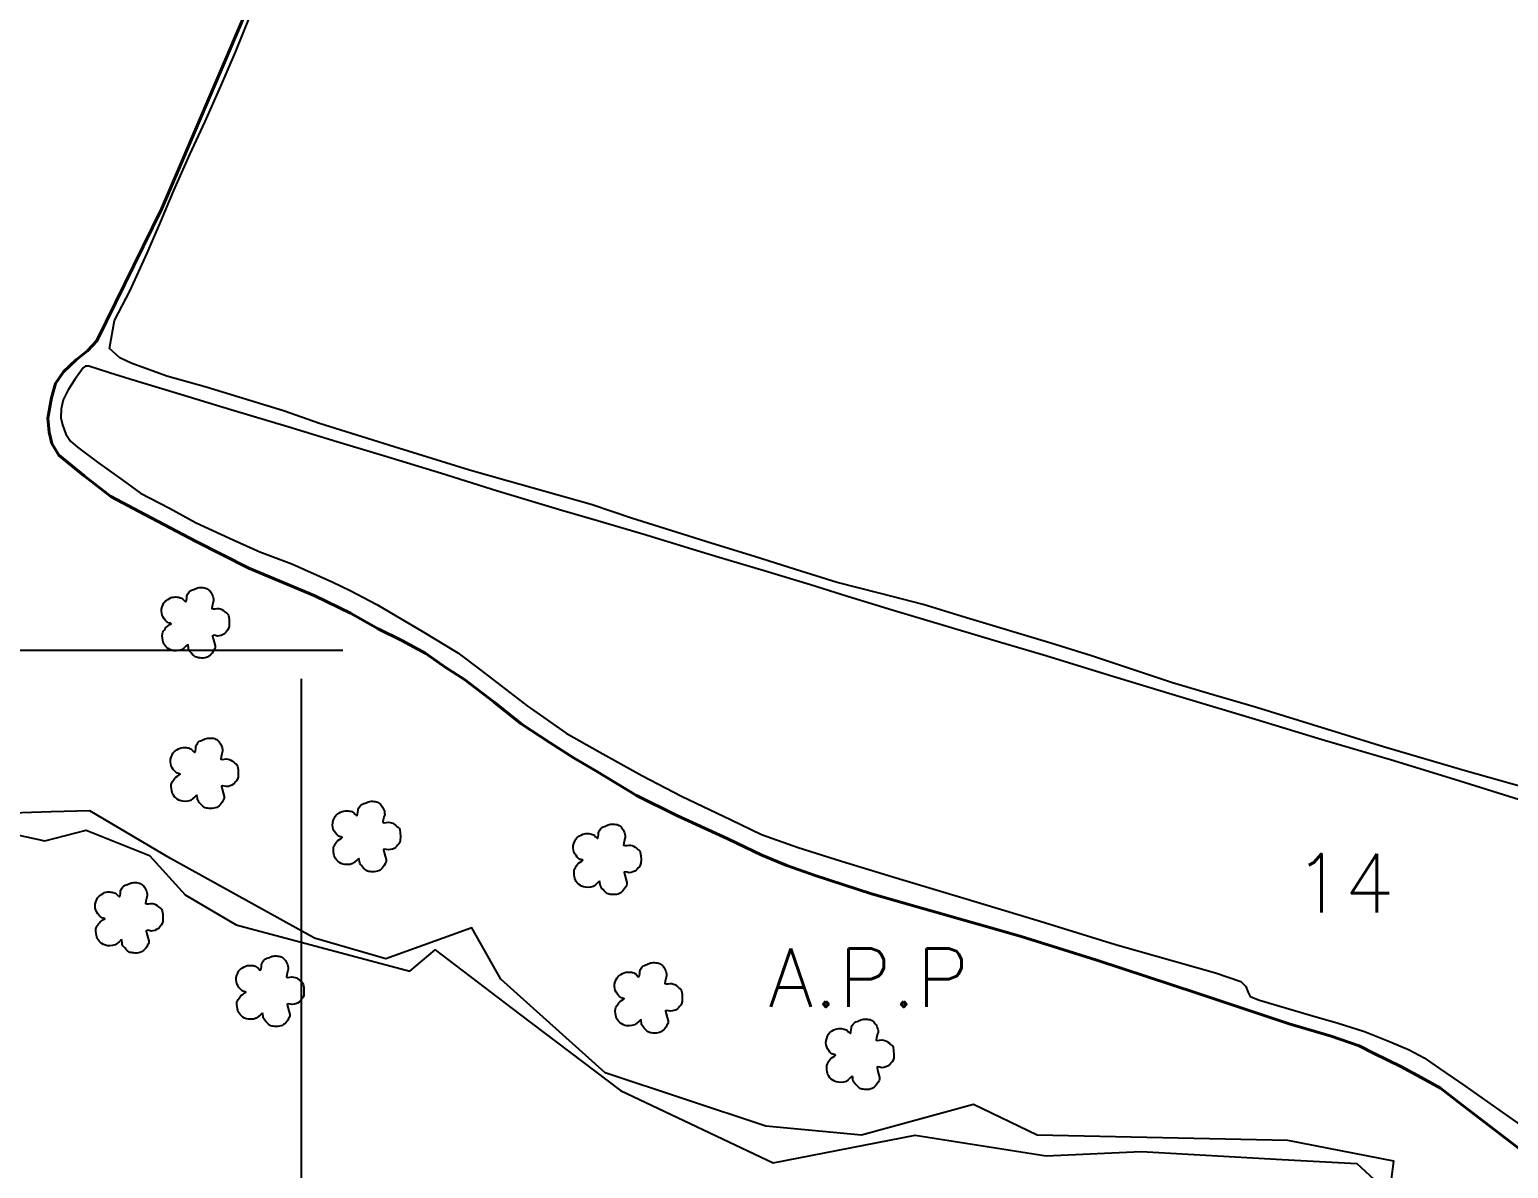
# Model space of a CAD drawing. Extents: x 735951 to 738051, y 7820896 to 7823866.
# Drawn here: x 736339.7 to 736668, y 7821884.9 to 7822137.7 of the extents above; entities that cross this region are included whole.
import ezdxf
from ezdxf.enums import TextEntityAlignment as Align

# ---------------------------------------------------------------- set-up
doc = ezdxf.new("R2010")
doc.units = 0
doc.header["$MEASUREMENT"] = 0
doc.linetypes.add('CONTINUO', pattern=[0])
doc.layers.add('0114001020', color=1, linetype='Continuous', lineweight=40)
doc.layers.add('TEXTO_DIVERSOS', color=7, linetype='Continuous', lineweight=5)
for name, color, linetype in [('0114001020001', 5, 'Continuous'), ('0114001020014', 5, 'Continuous'), ('_SIMBOLO ARVORE', 118, 'Continuous'), ('CURSOS_D_AGUA', 4, 'Continuous'), ('MALHA', 8, 'Continuous'), ('TEXTO_NUN_TAL', 7, 'Continuous')]:
    doc.layers.add(name, color=color, linetype=linetype)
doc.styles.add('Simplex', font='simplex.shx')

msp = doc.modelspace()

# ---------------------------------------------------------------- linework, layer by layer
at = {"layer": '0114001020'}
msp.add_lwpolyline([(736390, 7822147), (736369, 7822098), (736354.62, 7822068.62), (736352.5, 7822066.4), (736350.03, 7822064.39), (736347.19, 7822061.76), (736345.43, 7822059.14), (736344.57, 7822056.02), (736343.7, 7822051.45), (736343.99, 7822048.35), (736344.62, 7822045.82), (736346.17, 7822043.29), (736351.81, 7822038.69), (736357.73, 7822034.1), (736364, 7822030.76), (736376.5, 7822024.18), (736388.35, 7822018.15), (736403.01, 7822012.05), (736410.92, 7822008.21), (736417.09, 7822004.7), (736422.28, 7822002.11), (736427.65, 7821999.21), (736431.95, 7821996.22), (736436.23, 7821993.45), (736442.82, 7821988.44), (736448.8, 7821983.64), (736455.26, 7821979.41), (736460.57, 7821976.01), (736465.41, 7821973.16), (736474.45, 7821967.73), (736483.37, 7821963.29), (736494.71, 7821958.06), (736502.26, 7821954.43), (736507.8, 7821952.16), (736514.08, 7821949.93), (736526.58, 7821945.89), (736539.82, 7821942.08), (736559.61, 7821936.45), (736576.6, 7821931.17), (736598.9, 7821923.83), (736619.33, 7821917.02), (736628.65, 7821914.25), (736634.86, 7821912.09), (736638.18, 7821910.43), (736644.1, 7821907.57), (736648.62, 7821905.12), (736652.92, 7821902.7), (736656.91, 7821899.62), (736670.85, 7821888.93)], dxfattribs=at)
at = {"layer": '0114001020001', "linetype": 'CONTINUO', "flags": 128}
msp.add_lwpolyline([(737122.2, 7822288.35), (737121.61, 7822276.48), (737120.5, 7822264.74), (737119.26, 7822253.1), (737117.97, 7822241.41), (737116.26, 7822229.68), (737114.19, 7822218.13), (737112.11, 7822206.78), (737109.61, 7822195.78), (737107.07, 7822184.95), (737101.53, 7822162.68), (737098.07, 7822151.91), (737094.5, 7822141.46), (737090.41, 7822131.04), (737086.23, 7822120.54), (737081.39, 7822110.14), (737076.4, 7822100.06), (737071.27, 7822090.49), (737060.44, 7822072.16), (737054.16, 7822063.15), (737048.19, 7822053.56), (737041.98, 7822045.47), (737028.66, 7822028.92), (737021.98, 7822021.07), (737007.91, 7822006.2), (737000.3, 7821998.76), (736984.1, 7821984.53), (736968.29, 7821972.56), (736952.16, 7821961.31), (736943.6, 7821956.21), (736934.84, 7821951.35), (736925.53, 7821946.53), (736916.52, 7821942.34), (736909.53, 7821939.34), (736897.36, 7821933.95), (736887.8, 7821930.48), (736877.95, 7821927.38), (736868.39, 7821924.76), (736858.23, 7821922.46), (736848.67, 7821920.74), (736839.75, 7821919), (736831.23, 7821917.46), (736824.96, 7821918.92), (736818.81, 7821923.17), (736812.13, 7821927.51), (736804.95, 7821930.1), (736797.42, 7821932.43), (736778.43, 7821937.71), (736768.67, 7821940.46), (736759.31, 7821943.07), (736750.01, 7821945.84), (736740.73, 7821948.55), (736721.94, 7821954.12), (736703.27, 7821960.16), (736694.27, 7821963.04), (736676.5, 7821968.05), (736658.37, 7821973.2), (736640.26, 7821978.51), (736630.71, 7821981.48), (736612.03, 7821987.24), (736602.63, 7821989.97), (736593.41, 7821992.68), (736575.41, 7821998.73), (736566.38, 7822001.55), (736547.7, 7822007.18), (736538.03, 7822010.11), (736528.61, 7822012.58), (736518.97, 7822015.01), (736509.75, 7822017.84), (736500.61, 7822020.74), (736491.24, 7822023.64), (736482.06, 7822026.56), (736473.33, 7822029.3), (736464.36, 7822032.33), (736446.23, 7822037.43), (736437.37, 7822039.93), (736420.61, 7822045.08), (736404.04, 7822050.26), (736396.01, 7822053.08), (736378.88, 7822058.32), (736370.17, 7822060.82), (736362.21, 7822063.71), (736359.68, 7822064.85), (736357.42, 7822066.96), (736358.51, 7822073.16), (736362.03, 7822079.79), (736365.81, 7822088.13), (736368.8, 7822095.1), (736371.72, 7822102), (736375.22, 7822110.01), (736378.63, 7822117.32), (736382.14, 7822125.16), (736385.36, 7822132.73), (736388.62, 7822140.78), (736392.21, 7822149.38), (736395.35, 7822157.49), (736398.53, 7822164.9), (736401.83, 7822172.71), (736405.2, 7822180.74), (736407.82, 7822187.91), (736410.71, 7822194.72), (736413.54, 7822201.49), (736416.59, 7822208.34), (736420.37, 7822217.35), (736423.35, 7822224.91), (736427.29, 7822231.14), (736431.54, 7822231.48), (736439.33, 7822229.55), (736448.88, 7822227.54), (736458.46, 7822225.64), (736467.84, 7822223.42), (736477.05, 7822221.43), (736486.25, 7822219.43), (736495.6, 7822217.47), (736505.11, 7822215.58), (736514.55, 7822213.81), (736523.97, 7822211.28), (736533.25, 7822208.61), (736551.25, 7822204.69), (736560.1, 7822202.97), (736578.38, 7822198.75), (736587.75, 7822196.59), (736596.99, 7822194.46), (736606.15, 7822192.29), (736615.28, 7822190.3), (736624.33, 7822188.33), (736633.19, 7822186.13), (736642.92, 7822184.05), (736652.85, 7822181.76), (736662.43, 7822179.38), (736671.85, 7822177.24), (736681.65, 7822175.4), (736691.35, 7822173.76), (736700.32, 7822171.82), (736717.87, 7822167.7), (736726.45, 7822165.17), (736731.37, 7822163.84), (736736.88, 7822162.73), (736753.82, 7822158.91), (736762.8, 7822157.05), (736772.31, 7822155.66), (736782.17, 7822155.09), (736791.75, 7822155.27), (736801.39, 7822156.49), (736810.66, 7822158.77), (736819.23, 7822162.32), (736827.5, 7822167.4), (736834.95, 7822173.61), (736841.43, 7822180.01), (736847.27, 7822186.63), (736853.16, 7822194.51), (736858.16, 7822202.31), (736862.94, 7822210.31), (736866.61, 7822218.42), (736870.08, 7822228.04), (736872.86, 7822237.81), (736876.69, 7822255.56), (736878.06, 7822263.37), (736879.56, 7822272.5), (736881.05, 7822283.57), (736882.02, 7822294.05), (736882.53, 7822305), (736882.49, 7822315.61), (736882.26, 7822322.88), (736881.68, 7822331.04), (736880.25, 7822339.13), (736876.59, 7822354.84), (736874.14, 7822362.68), (736871.54, 7822370.21), (736866.15, 7822384.13), (736863.29, 7822390.96), (736860.63, 7822397.84), (736857.97, 7822404.41), (736855.22, 7822410.82), (736852.66, 7822416.57), (736850.27, 7822422.17), (736849.76, 7822423.43), (736854.27, 7822423.84), (736861.17, 7822421.99), (736869.1, 7822419.85), (736876.29, 7822417.37), (736883.72, 7822415.12), (736906.96, 7822407.86), (736922.72, 7822402.67), (736930.19, 7822400.03), (736937.61, 7822397.78), (736952.47, 7822392.8), (736959.8, 7822390.63), (736967.26, 7822388.18), (736974.77, 7822385.88), (736982.18, 7822383.46), (736989.55, 7822381.23), (737003.92, 7822377.1), (737010.6, 7822375.03), (737031.77, 7822368.54), (737045.95, 7822364), (737059.3, 7822360.15), (737065.77, 7822357.86), (737079.55, 7822353.22), (737095.18, 7822348.38), (737103.17, 7822345.74), (737110.93, 7822343.27), (737118.45, 7822340.91), (737122.04, 7822337.31), (737122.4, 7822332.02), (737122.4, 7822322.01), (737122.45, 7822311.53), (737122.37, 7822299.86)], close=True, dxfattribs=at)
at = {"layer": '0114001020014', "linetype": 'ByBlock'}
msp.add_lwpolyline([(736671.64, 7821966.38), (736656.04, 7821971.22), (736641.82, 7821975.59), (736626.65, 7821980.04), (736611.86, 7821984.54), (736595.02, 7821989.62), (736579.44, 7821994.36), (736565.28, 7821998.73), (736555.2, 7822001.64), (736543.08, 7822005.33), (736531.17, 7822008.83), (736521.24, 7822011.89), (736513.03, 7822014.46), (736502.76, 7822017.58), (736492.79, 7822020.53), (736486.9, 7822022.33), (736475.82, 7822025.71), (736465.78, 7822028.68), (736457.84, 7822031.01), (736443.57, 7822035.24), (736431.12, 7822039.21), (736418.22, 7822043.12), (736407.89, 7822046.22), (736396.98, 7822049.58), (736384.34, 7822053.35), (736371.46, 7822057.24), (736361.91, 7822060.14), (736357.4, 7822061.52), (736352.8, 7822063.01), (736352.08, 7822062.99), (736351.54, 7822062.66), (736349.71, 7822060.08), (736348.22, 7822057.77), (736347.12, 7822055.57), (736346.68, 7822053.53), (736346.62, 7822051.55), (736346.95, 7822049.96), (736347.73, 7822047.92), (736348.79, 7822046.34), (736350.29, 7822045.06), (736354.77, 7822041.68), (736360.42, 7822037.61), (736364.32, 7822034.85), (736370.75, 7822031.46), (736376.68, 7822028.25), (736384.9, 7822024.44), (736390.81, 7822021.82), (736397.9, 7822019.14), (736407, 7822015.07), (736410.86, 7822013.23), (736416.8, 7822010.08), (736427.02, 7822004.07), (736434.72, 7821999.35), (736439.57, 7821995.77), (736450.14, 7821987.64), (736458.77, 7821981.52), (736466.25, 7821977.33), (736475.6, 7821972.16), (736484.41, 7821967.57), (736495.46, 7821962.29), (736502.19, 7821959.01), (736510.33, 7821956.13), (736519.95, 7821953.15), (736532.04, 7821949.43), (736546.09, 7821945.17), (736564.01, 7821939.81), (736580.74, 7821934.59), (736602.92, 7821928.35), (736608.6, 7821926.44), (736609.71, 7821925.33), (736610.21, 7821923.94), (736610.65, 7821923.06), (736612.72, 7821922.24), (736623.78, 7821919.03), (736630.17, 7821917.17), (736636.05, 7821915.32), (736641.6, 7821913.12), (736645.92, 7821911.24), (736649.3, 7821909.47), (736652.68, 7821907.09), (736658.28, 7821903.27), (736664.59, 7821898.83), (736671.52, 7821893.89)], dxfattribs=at)
at = {"layer": '_SIMBOLO ARVORE', "linetype": 'CONTINUO'}
for points in [[(736374.77, 7822001.17, 0), (736374.36, 7822000.82, 0), (736373.91, 7822000.42, 0), (736373.41, 7822000.04, 0), (736372.84, 7821999.88, 0), (736372.26, 7821999.82, 0), (736371.7, 7821999.84, 0), (736371.24, 7821999.94, 0), (736370.83, 7822000.1, 0), (736370.47, 7822000.32, 0), (736370.13, 7822000.57, 0), (736369.84, 7822000.86, 0), (736369.6, 7822001.17, 0), (736369.44, 7822001.47, 0), (736369.32, 7822001.79, 0), (736369.24, 7822002.15, 0), (736369.17, 7822002.63, 0), (736369.13, 7822003.12, 0), (736369.15, 7822003.59, 0), (736369.27, 7822003.94, 0), (736369.43, 7822004.24, 0), (736369.62, 7822004.51, 0), (736369.75, 7822004.74, 0), (736369.91, 7822004.97, 0), (736370.11, 7822005.18, 0), (736370.49, 7822005.43, 0), (736370.84, 7822005.66, 0), (736371.1, 7822005.85, 0), (736370.99, 7822005.93, 0), (736370.76, 7822005.99, 0), (736370.47, 7822006.05, 0), (736370.27, 7822006.17, 0), (736370.06, 7822006.34, 0), (736369.85, 7822006.56, 0), (736369.58, 7822006.9, 0), (736369.33, 7822007.29, 0), (736369.12, 7822007.71, 0), (736369, 7822008.16, 0), (736368.96, 7822008.61, 0), (736368.99, 7822009.08, 0), (736369.12, 7822009.6, 0), (736369.3, 7822010.09, 0), (736369.51, 7822010.51, 0), (736369.67, 7822010.73, 0), (736369.85, 7822010.89, 0), (736370.07, 7822011.02, 0), (736370.37, 7822011.25, 0), (736370.71, 7822011.46, 0), (736371.08, 7822011.64, 0), (736371.44, 7822011.73, 0), (736371.79, 7822011.77, 0), (736372.14, 7822011.78, 0), (736372.44, 7822011.77, 0), (736372.72, 7822011.73, 0), (736372.98, 7822011.66, 0), (736373.21, 7822011.59, 0), (736373.43, 7822011.48, 0), (736373.65, 7822011.35, 0), (736373.92, 7822011.06, 0), (736374.17, 7822010.81, 0), (736374.39, 7822010.7, 0), (736374.49, 7822011.03, 0), (736374.56, 7822011.48, 0), (736374.61, 7822011.95, 0), (736374.65, 7822012.15, 0), (736374.71, 7822012.31, 0), (736374.79, 7822012.45, 0), (736374.94, 7822012.69, 0), (736375.13, 7822012.93, 0), (736375.34, 7822013.14, 0), (736375.6, 7822013.26, 0), (736375.88, 7822013.36, 0), (736376.16, 7822013.44, 0), (736376.42, 7822013.57, 0), (736376.69, 7822013.69, 0), (736376.96, 7822013.8, 0), (736377.25, 7822013.85, 0), (736377.55, 7822013.88, 0), (736377.85, 7822013.88, 0), (736378.15, 7822013.86, 0), (736378.43, 7822013.82, 0), (736378.7, 7822013.76, 0), (736378.95, 7822013.66, 0), (736379.18, 7822013.54, 0), (736379.39, 7822013.39, 0), (736379.57, 7822013.24, 0), (736379.74, 7822013.05, 0), (736379.9, 7822012.84, 0), (736380.07, 7822012.57, 0), (736380.22, 7822012.27, 0), (736380.35, 7822011.96, 0), (736380.45, 7822011.67, 0), (736380.52, 7822011.35, 0), (736380.52, 7822010.97, 0), (736380.34, 7822010.35, 0), (736380.18, 7822009.73, 0), (736380.12, 7822009.22, 0), (736380.44, 7822009.13, 0), (736380.87, 7822009.16, 0), (736381.35, 7822009.24, 0), (736381.7, 7822009.2, 0), (736382.04, 7822009.12, 0), (736382.36, 7822008.99, 0), (736382.71, 7822008.76, 0), (736383.03, 7822008.5, 0), (736383.32, 7822008.23, 0), (736383.54, 7822008.11, 0), (736383.72, 7822007.93, 0), (736383.85, 7822007.63, 0), (736383.96, 7822006.87, 0), (736384.01, 7822006.03, 0), (736383.99, 7822005.21, 0), (736383.85, 7822004.75, 0), (736383.65, 7822004.41, 0), (736383.4, 7822004.13, 0), (736383.17, 7822003.85, 0), (736382.92, 7822003.61, 0), (736382.62, 7822003.41, 0), (736382.22, 7822003.26, 0), (736381.8, 7822003.15, 0), (736381.38, 7822003.08, 0), (736380.93, 7822003.2, 0), (736380.54, 7822003.27, 0), (736380.29, 7822003.18, 0), (736380.43, 7822002.51, 0), (736380.65, 7822001.71, 0), (736380.87, 7822000.92, 0), (736380.86, 7822000.52, 0), (736380.76, 7822000.22, 0), (736380.61, 7821999.96, 0), (736380.42, 7821999.64, 0), (736380.2, 7821999.33, 0), (736379.96, 7821999.05, 0), (736379.74, 7821998.82, 0), (736379.5, 7821998.63, 0), (736379.24, 7821998.47, 0), (736378.92, 7821998.36, 0), (736378.57, 7821998.27, 0), (736378.22, 7821998.22, 0), (736377.87, 7821998.22, 0), (736377.53, 7821998.24, 0), (736377.21, 7821998.28, 0), (736376.94, 7821998.32, 0), (736376.7, 7821998.38, 0), (736376.45, 7821998.5, 0), (736376.15, 7821998.75, 0), (736375.86, 7821999.04, 0), (736375.58, 7821999.35, 0), (736375.35, 7821999.6, 0), (736375.15, 7821999.85, 0), (736374.99, 7822000.12, 0), (736374.94, 7822000.55, 0), (736374.9, 7822000.95, 0), (736374.81, 7822001.29, 0)], [(736376.76, 7821967.76, 0), (736376.35, 7821967.4, 0), (736375.9, 7821967, 0), (736375.41, 7821966.62, 0), (736374.84, 7821966.47, 0), (736374.25, 7821966.4, 0), (736373.69, 7821966.43, 0), (736373.24, 7821966.52, 0), (736372.83, 7821966.69, 0), (736372.47, 7821966.9, 0), (736372.13, 7821967.16, 0), (736371.84, 7821967.44, 0), (736371.6, 7821967.75, 0), (736371.43, 7821968.05, 0), (736371.32, 7821968.37, 0), (736371.24, 7821968.73, 0), (736371.16, 7821969.21, 0), (736371.13, 7821969.71, 0), (736371.14, 7821970.18, 0), (736371.26, 7821970.53, 0), (736371.43, 7821970.83, 0), (736371.61, 7821971.09, 0), (736371.75, 7821971.33, 0), (736371.91, 7821971.55, 0), (736372.11, 7821971.76, 0), (736372.48, 7821972.01, 0), (736372.84, 7821972.24, 0), (736373.09, 7821972.44, 0), (736372.98, 7821972.52, 0), (736372.75, 7821972.57, 0), (736372.47, 7821972.64, 0), (736372.26, 7821972.76, 0), (736372.06, 7821972.92, 0), (736371.84, 7821973.15, 0), (736371.58, 7821973.48, 0), (736371.33, 7821973.87, 0), (736371.11, 7821974.3, 0), (736371, 7821974.74, 0), (736370.96, 7821975.2, 0), (736370.98, 7821975.67, 0), (736371.12, 7821976.19, 0), (736371.3, 7821976.67, 0), (736371.51, 7821977.1, 0), (736371.67, 7821977.32, 0), (736371.85, 7821977.48, 0), (736372.06, 7821977.61, 0), (736372.37, 7821977.83, 0), (736372.71, 7821978.04, 0), (736373.07, 7821978.22, 0), (736373.43, 7821978.31, 0), (736373.79, 7821978.36, 0), (736374.13, 7821978.37, 0), (736374.44, 7821978.35, 0), (736374.72, 7821978.31, 0), (736374.98, 7821978.25, 0), (736375.21, 7821978.17, 0), (736375.43, 7821978.07, 0), (736375.65, 7821977.94, 0), (736375.92, 7821977.64, 0), (736376.17, 7821977.4, 0), (736376.38, 7821977.28, 0), (736376.49, 7821977.62, 0), (736376.56, 7821978.07, 0), (736376.6, 7821978.53, 0), (736376.65, 7821978.74, 0), (736376.71, 7821978.89, 0), (736376.79, 7821979.03, 0), (736376.94, 7821979.27, 0), (736377.12, 7821979.51, 0), (736377.34, 7821979.73, 0), (736377.6, 7821979.85, 0), (736377.87, 7821979.94, 0), (736378.16, 7821980.03, 0), (736378.42, 7821980.15, 0), (736378.68, 7821980.28, 0), (736378.95, 7821980.38, 0), (736379.25, 7821980.43, 0), (736379.55, 7821980.46, 0), (736379.85, 7821980.46, 0), (736380.14, 7821980.45, 0), (736380.43, 7821980.41, 0), (736380.7, 7821980.34, 0), (736380.94, 7821980.24, 0), (736381.18, 7821980.12, 0), (736381.39, 7821979.98, 0), (736381.57, 7821979.82, 0), (736381.74, 7821979.64, 0), (736381.9, 7821979.43, 0), (736382.06, 7821979.16, 0), (736382.22, 7821978.86, 0), (736382.35, 7821978.54, 0), (736382.45, 7821978.26, 0), (736382.51, 7821977.94, 0), (736382.52, 7821977.56, 0), (736382.34, 7821976.93, 0), (736382.18, 7821976.32, 0), (736382.11, 7821975.8, 0), (736382.43, 7821975.71, 0), (736382.86, 7821975.75, 0), (736383.34, 7821975.82, 0), (736383.7, 7821975.78, 0), (736384.03, 7821975.7, 0), (736384.36, 7821975.58, 0), (736384.7, 7821975.35, 0), (736385.03, 7821975.09, 0), (736385.32, 7821974.82, 0), (736385.54, 7821974.7, 0), (736385.71, 7821974.52, 0), (736385.85, 7821974.21, 0), (736385.96, 7821973.45, 0), (736386.01, 7821972.61, 0), (736385.99, 7821971.8, 0), (736385.85, 7821971.34, 0), (736385.64, 7821970.99, 0), (736385.4, 7821970.72, 0), (736385.17, 7821970.44, 0), (736384.91, 7821970.2, 0), (736384.61, 7821970, 0), (736384.22, 7821969.84, 0), (736383.8, 7821969.73, 0), (736383.38, 7821969.67, 0), (736382.92, 7821969.79, 0), (736382.54, 7821969.86, 0), (736382.29, 7821969.76, 0), (736382.42, 7821969.09, 0), (736382.65, 7821968.3, 0), (736382.87, 7821967.51, 0), (736382.85, 7821967.11, 0), (736382.76, 7821966.8, 0), (736382.6, 7821966.55, 0), (736382.41, 7821966.22, 0), (736382.19, 7821965.91, 0), (736381.95, 7821965.63, 0), (736381.73, 7821965.4, 0), (736381.5, 7821965.21, 0), (736381.23, 7821965.06, 0), (736380.91, 7821964.94, 0), (736380.57, 7821964.86, 0), (736380.22, 7821964.81, 0), (736379.87, 7821964.8, 0), (736379.53, 7821964.82, 0), (736379.2, 7821964.87, 0), (736378.94, 7821964.9, 0), (736378.69, 7821964.97, 0), (736378.45, 7821965.08, 0), (736378.15, 7821965.33, 0), (736377.86, 7821965.63, 0), (736377.58, 7821965.94, 0), (736377.34, 7821966.18, 0), (736377.14, 7821966.43, 0), (736376.99, 7821966.71, 0), (736376.94, 7821967.13, 0), (736376.9, 7821967.54, 0), (736376.81, 7821967.88, 0)], [(736412.75, 7821953.71, 0), (736412.34, 7821953.35, 0), (736411.89, 7821952.95, 0), (736411.4, 7821952.57, 0), (736410.82, 7821952.42, 0), (736410.24, 7821952.35, 0), (736409.68, 7821952.37, 0), (736409.22, 7821952.47, 0), (736408.82, 7821952.63, 0), (736408.46, 7821952.85, 0), (736408.12, 7821953.11, 0), (736407.83, 7821953.39, 0), (736407.59, 7821953.7, 0), (736407.42, 7821954, 0), (736407.31, 7821954.32, 0), (736407.23, 7821954.68, 0), (736407.15, 7821955.16, 0), (736407.12, 7821955.65, 0), (736407.13, 7821956.13, 0), (736407.25, 7821956.47, 0), (736407.41, 7821956.78, 0), (736407.6, 7821957.04, 0), (736407.74, 7821957.28, 0), (736407.9, 7821957.5, 0), (736408.09, 7821957.71, 0), (736408.47, 7821957.96, 0), (736408.83, 7821958.19, 0), (736409.08, 7821958.38, 0), (736408.97, 7821958.46, 0), (736408.74, 7821958.52, 0), (736408.45, 7821958.58, 0), (736408.25, 7821958.7, 0), (736408.05, 7821958.87, 0), (736407.83, 7821959.1, 0), (736407.57, 7821959.43, 0), (736407.31, 7821959.82, 0), (736407.1, 7821960.25, 0), (736406.99, 7821960.69, 0), (736406.94, 7821961.15, 0), (736406.97, 7821961.62, 0), (736407.1, 7821962.14, 0), (736407.29, 7821962.62, 0), (736407.5, 7821963.04, 0), (736407.66, 7821963.27, 0), (736407.84, 7821963.42, 0), (736408.05, 7821963.56, 0), (736408.36, 7821963.78, 0), (736408.7, 7821963.99, 0), (736409.06, 7821964.17, 0), (736409.42, 7821964.26, 0), (736409.78, 7821964.31, 0), (736410.12, 7821964.31, 0), (736410.43, 7821964.3, 0), (736410.71, 7821964.26, 0), (736410.97, 7821964.19, 0), (736411.2, 7821964.12, 0), (736411.42, 7821964.02, 0), (736411.64, 7821963.88, 0), (736411.9, 7821963.59, 0), (736412.16, 7821963.35, 0), (736412.37, 7821963.23, 0), (736412.48, 7821963.57, 0), (736412.55, 7821964.02, 0), (736412.59, 7821964.48, 0), (736412.64, 7821964.68, 0), (736412.7, 7821964.84, 0), (736412.78, 7821964.98, 0), (736412.93, 7821965.22, 0), (736413.11, 7821965.46, 0), (736413.33, 7821965.68, 0), (736413.58, 7821965.8, 0), (736413.86, 7821965.89, 0), (736414.14, 7821965.98, 0), (736414.41, 7821966.1, 0), (736414.67, 7821966.23, 0), (736414.94, 7821966.33, 0), (736415.24, 7821966.38, 0), (736415.54, 7821966.41, 0), (736415.84, 7821966.41, 0), (736416.13, 7821966.4, 0), (736416.42, 7821966.36, 0), (736416.69, 7821966.29, 0), (736416.93, 7821966.19, 0), (736417.16, 7821966.07, 0), (736417.37, 7821965.93, 0), (736417.56, 7821965.77, 0), (736417.73, 7821965.59, 0), (736417.89, 7821965.37, 0), (736418.05, 7821965.1, 0), (736418.2, 7821964.81, 0), (736418.33, 7821964.49, 0), (736418.44, 7821964.21, 0), (736418.5, 7821963.89, 0), (736418.51, 7821963.51, 0), (736418.33, 7821962.88, 0), (736418.17, 7821962.27, 0), (736418.1, 7821961.75, 0), (736418.42, 7821961.66, 0), (736418.85, 7821961.69, 0), (736419.33, 7821961.77, 0), (736419.69, 7821961.73, 0), (736420.02, 7821961.65, 0), (736420.35, 7821961.53, 0), (736420.69, 7821961.3, 0), (736421.01, 7821961.04, 0), (736421.3, 7821960.77, 0), (736421.53, 7821960.65, 0), (736421.7, 7821960.47, 0), (736421.84, 7821960.16, 0), (736421.94, 7821959.4, 0), (736422, 7821958.56, 0), (736421.98, 7821957.75, 0), (736421.84, 7821957.29, 0), (736421.63, 7821956.94, 0), (736421.39, 7821956.67, 0), (736421.16, 7821956.38, 0), (736420.9, 7821956.14, 0), (736420.6, 7821955.95, 0), (736420.21, 7821955.79, 0), (736419.79, 7821955.68, 0), (736419.36, 7821955.62, 0), (736418.91, 7821955.74, 0), (736418.53, 7821955.8, 0), (736418.28, 7821955.71, 0), (736418.41, 7821955.04, 0), (736418.63, 7821954.24, 0), (736418.86, 7821953.46, 0), (736418.84, 7821953.05, 0), (736418.75, 7821952.75, 0), (736418.59, 7821952.5, 0), (736418.4, 7821952.17, 0), (736418.18, 7821951.86, 0), (736417.94, 7821951.58, 0), (736417.72, 7821951.35, 0), (736417.48, 7821951.16, 0), (736417.22, 7821951.01, 0), (736416.9, 7821950.89, 0), (736416.56, 7821950.81, 0), (736416.2, 7821950.76, 0), (736415.85, 7821950.75, 0), (736415.51, 7821950.77, 0), (736415.19, 7821950.82, 0), (736414.93, 7821950.85, 0), (736414.68, 7821950.91, 0), (736414.43, 7821951.03, 0), (736414.14, 7821951.28, 0), (736413.84, 7821951.58, 0), (736413.57, 7821951.89, 0), (736413.33, 7821952.13, 0), (736413.13, 7821952.38, 0), (736412.97, 7821952.66, 0), (736412.93, 7821953.08, 0), (736412.88, 7821953.49, 0), (736412.79, 7821953.82, 0)], [(736466.17, 7821948.65, 0), (736465.76, 7821948.29, 0), (736465.31, 7821947.89, 0), (736464.82, 7821947.51, 0), (736464.25, 7821947.36, 0), (736463.66, 7821947.29, 0), (736463.1, 7821947.32, 0), (736462.65, 7821947.41, 0), (736462.24, 7821947.58, 0), (736461.88, 7821947.79, 0), (736461.54, 7821948.05, 0), (736461.25, 7821948.33, 0), (736461.01, 7821948.64, 0), (736460.84, 7821948.94, 0), (736460.73, 7821949.26, 0), (736460.65, 7821949.62, 0), (736460.57, 7821950.1, 0), (736460.54, 7821950.6, 0), (736460.55, 7821951.07, 0), (736460.67, 7821951.42, 0), (736460.84, 7821951.72, 0), (736461.02, 7821951.98, 0), (736461.16, 7821952.22, 0), (736461.32, 7821952.44, 0), (736461.51, 7821952.65, 0), (736461.89, 7821952.9, 0), (736462.25, 7821953.13, 0), (736462.5, 7821953.33, 0), (736462.39, 7821953.41, 0), (736462.16, 7821953.46, 0), (736461.87, 7821953.53, 0), (736461.67, 7821953.65, 0), (736461.47, 7821953.81, 0), (736461.25, 7821954.04, 0), (736460.99, 7821954.37, 0), (736460.74, 7821954.76, 0), (736460.52, 7821955.19, 0), (736460.41, 7821955.63, 0), (736460.37, 7821956.09, 0), (736460.39, 7821956.56, 0), (736460.53, 7821957.08, 0), (736460.71, 7821957.56, 0), (736460.92, 7821957.99, 0), (736461.08, 7821958.21, 0), (736461.26, 7821958.37, 0), (736461.47, 7821958.5, 0), (736461.78, 7821958.72, 0), (736462.12, 7821958.93, 0), (736462.48, 7821959.11, 0), (736462.84, 7821959.2, 0), (736463.2, 7821959.25, 0), (736463.54, 7821959.26, 0), (736463.85, 7821959.24, 0), (736464.13, 7821959.2, 0), (736464.39, 7821959.14, 0), (736464.62, 7821959.06, 0), (736464.84, 7821958.96, 0), (736465.06, 7821958.83, 0), (736465.32, 7821958.53, 0), (736465.58, 7821958.29, 0), (736465.79, 7821958.17, 0), (736465.9, 7821958.51, 0), (736465.97, 7821958.96, 0), (736466.01, 7821959.42, 0), (736466.06, 7821959.63, 0), (736466.12, 7821959.78, 0), (736466.2, 7821959.92, 0), (736466.35, 7821960.16, 0), (736466.53, 7821960.4, 0), (736466.75, 7821960.62, 0), (736467.01, 7821960.74, 0), (736467.28, 7821960.83, 0), (736467.57, 7821960.92, 0), (736467.83, 7821961.04, 0), (736468.09, 7821961.17, 0), (736468.36, 7821961.27, 0), (736468.66, 7821961.32, 0), (736468.96, 7821961.35, 0), (736469.26, 7821961.35, 0), (736469.55, 7821961.34, 0), (736469.84, 7821961.3, 0), (736470.11, 7821961.23, 0), (736470.35, 7821961.13, 0), (736470.58, 7821961.01, 0), (736470.8, 7821960.87, 0), (736470.98, 7821960.71, 0), (736471.15, 7821960.53, 0), (736471.31, 7821960.31, 0), (736471.47, 7821960.05, 0), (736471.63, 7821959.75, 0), (736471.75, 7821959.43, 0), (736471.86, 7821959.15, 0), (736471.92, 7821958.83, 0), (736471.93, 7821958.45, 0), (736471.75, 7821957.82, 0), (736471.59, 7821957.21, 0), (736471.52, 7821956.69, 0), (736471.84, 7821956.6, 0), (736472.27, 7821956.63, 0), (736472.75, 7821956.71, 0), (736473.11, 7821956.67, 0), (736473.44, 7821956.59, 0), (736473.77, 7821956.47, 0), (736474.11, 7821956.24, 0), (736474.44, 7821955.98, 0), (736474.73, 7821955.71, 0), (736474.95, 7821955.59, 0), (736475.12, 7821955.41, 0), (736475.26, 7821955.1, 0), (736475.36, 7821954.34, 0), (736475.42, 7821953.5, 0), (736475.4, 7821952.69, 0), (736475.26, 7821952.23, 0), (736475.05, 7821951.88, 0), (736474.81, 7821951.61, 0), (736474.58, 7821951.33, 0), (736474.32, 7821951.09, 0), (736474.02, 7821950.89, 0), (736473.63, 7821950.73, 0), (736473.21, 7821950.62, 0), (736472.78, 7821950.56, 0), (736472.33, 7821950.68, 0), (736471.95, 7821950.75, 0), (736471.7, 7821950.65, 0), (736471.83, 7821949.98, 0), (736472.06, 7821949.19, 0), (736472.28, 7821948.4, 0), (736472.26, 7821948, 0), (736472.17, 7821947.69, 0), (736472.01, 7821947.44, 0), (736471.82, 7821947.11, 0), (736471.6, 7821946.8, 0), (736471.36, 7821946.52, 0), (736471.14, 7821946.29, 0), (736470.91, 7821946.1, 0), (736470.64, 7821945.95, 0), (736470.32, 7821945.83, 0), (736469.98, 7821945.75, 0), (736469.62, 7821945.7, 0), (736469.27, 7821945.69, 0), (736468.93, 7821945.71, 0), (736468.61, 7821945.76, 0), (736468.35, 7821945.79, 0), (736468.1, 7821945.86, 0), (736467.86, 7821945.97, 0), (736467.56, 7821946.22, 0), (736467.26, 7821946.52, 0), (736466.99, 7821946.83, 0), (736466.75, 7821947.07, 0), (736466.55, 7821947.32, 0), (736466.4, 7821947.6, 0), (736466.35, 7821948.02, 0), (736466.31, 7821948.43, 0), (736466.21, 7821948.77, 0)], [(736360.03, 7821935.68, 0), (736359.62, 7821935.32, 0), (736359.17, 7821934.92, 0), (736358.68, 7821934.54, 0), (736358.11, 7821934.38, 0), (736357.52, 7821934.32, 0), (736356.96, 7821934.34, 0), (736356.51, 7821934.44, 0), (736356.1, 7821934.6, 0), (736355.74, 7821934.82, 0), (736355.4, 7821935.07, 0), (736355.11, 7821935.36, 0), (736354.87, 7821935.67, 0), (736354.71, 7821935.97, 0), (736354.59, 7821936.29, 0), (736354.51, 7821936.65, 0), (736354.43, 7821937.13, 0), (736354.4, 7821937.62, 0), (736354.41, 7821938.1, 0), (736354.53, 7821938.44, 0), (736354.7, 7821938.74, 0), (736354.88, 7821939.01, 0), (736355.02, 7821939.25, 0), (736355.18, 7821939.47, 0), (736355.38, 7821939.68, 0), (736355.76, 7821939.93, 0), (736356.11, 7821940.16, 0), (736356.37, 7821940.35, 0), (736356.25, 7821940.43, 0), (736356.02, 7821940.49, 0), (736355.74, 7821940.55, 0), (736355.53, 7821940.67, 0), (736355.33, 7821940.84, 0), (736355.12, 7821941.07, 0), (736354.85, 7821941.4, 0), (736354.6, 7821941.79, 0), (736354.38, 7821942.22, 0), (736354.27, 7821942.66, 0), (736354.23, 7821943.12, 0), (736354.25, 7821943.59, 0), (736354.39, 7821944.1, 0), (736354.57, 7821944.59, 0), (736354.78, 7821945.01, 0), (736354.94, 7821945.24, 0), (736355.12, 7821945.39, 0), (736355.33, 7821945.53, 0), (736355.64, 7821945.75, 0), (736355.98, 7821945.96, 0), (736356.34, 7821946.14, 0), (736356.7, 7821946.23, 0), (736357.06, 7821946.28, 0), (736357.4, 7821946.28, 0), (736357.71, 7821946.27, 0), (736357.99, 7821946.23, 0), (736358.25, 7821946.16, 0), (736358.48, 7821946.09, 0), (736358.7, 7821945.99, 0), (736358.92, 7821945.85, 0), (736359.19, 7821945.56, 0), (736359.44, 7821945.32, 0), (736359.65, 7821945.2, 0), (736359.76, 7821945.53, 0), (736359.83, 7821945.98, 0), (736359.87, 7821946.45, 0), (736359.92, 7821946.65, 0), (736359.98, 7821946.81, 0), (736360.06, 7821946.95, 0), (736360.21, 7821947.19, 0), (736360.39, 7821947.43, 0), (736360.61, 7821947.64, 0), (736360.87, 7821947.77, 0), (736361.14, 7821947.86, 0), (736361.43, 7821947.94, 0), (736361.69, 7821948.07, 0), (736361.95, 7821948.19, 0), (736362.22, 7821948.3, 0), (736362.52, 7821948.35, 0), (736362.82, 7821948.38, 0), (736363.12, 7821948.38, 0), (736363.41, 7821948.36, 0), (736363.7, 7821948.32, 0), (736363.97, 7821948.26, 0), (736364.22, 7821948.16, 0), (736364.45, 7821948.04, 0), (736364.66, 7821947.9, 0), (736364.84, 7821947.74, 0), (736365.01, 7821947.56, 0), (736365.17, 7821947.34, 0), (736365.33, 7821947.07, 0), (736365.49, 7821946.78, 0), (736365.62, 7821946.46, 0), (736365.72, 7821946.17, 0), (736365.78, 7821945.85, 0), (736365.79, 7821945.47, 0), (736365.61, 7821944.85, 0), (736365.45, 7821944.23, 0), (736365.38, 7821943.72, 0), (736365.7, 7821943.63, 0), (736366.14, 7821943.66, 0), (736366.61, 7821943.74, 0), (736366.97, 7821943.7, 0), (736367.3, 7821943.62, 0), (736367.63, 7821943.5, 0), (736367.97, 7821943.27, 0), (736368.3, 7821943.01, 0), (736368.59, 7821942.74, 0), (736368.81, 7821942.61, 0), (736368.99, 7821942.44, 0), (736369.12, 7821942.13, 0), (736369.23, 7821941.37, 0), (736369.28, 7821940.53, 0), (736369.26, 7821939.72, 0), (736369.12, 7821939.26, 0), (736368.92, 7821938.91, 0), (736368.67, 7821938.64, 0), (736368.44, 7821938.35, 0), (736368.18, 7821938.11, 0), (736367.88, 7821937.92, 0), (736367.49, 7821937.76, 0), (736367.07, 7821937.65, 0), (736366.65, 7821937.58, 0), (736366.19, 7821937.71, 0), (736365.81, 7821937.77, 0), (736365.56, 7821937.68, 0), (736365.69, 7821937.01, 0), (736365.92, 7821936.21, 0), (736366.14, 7821935.43, 0), (736366.12, 7821935.02, 0), (736366.03, 7821934.72, 0), (736365.87, 7821934.47, 0), (736365.68, 7821934.14, 0), (736365.46, 7821933.83, 0), (736365.22, 7821933.55, 0), (736365, 7821933.32, 0), (736364.77, 7821933.13, 0), (736364.51, 7821932.98, 0), (736364.18, 7821932.86, 0), (736363.84, 7821932.77, 0), (736363.49, 7821932.73, 0), (736363.14, 7821932.72, 0), (736362.8, 7821932.74, 0), (736362.47, 7821932.79, 0), (736362.21, 7821932.82, 0), (736361.96, 7821932.88, 0), (736361.72, 7821933, 0), (736361.42, 7821933.25, 0), (736361.13, 7821933.54, 0), (736360.85, 7821933.86, 0), (736360.61, 7821934.1, 0), (736360.41, 7821934.35, 0), (736360.26, 7821934.63, 0), (736360.21, 7821935.05, 0), (736360.17, 7821935.46, 0), (736360.08, 7821935.79, 0)], [(736391.34, 7821919.37, 0), (736390.93, 7821919.02, 0), (736390.48, 7821918.62, 0), (736389.99, 7821918.24, 0), (736389.41, 7821918.08, 0), (736388.83, 7821918.02, 0), (736388.27, 7821918.04, 0), (736387.81, 7821918.14, 0), (736387.41, 7821918.3, 0), (736387.04, 7821918.52, 0), (736386.71, 7821918.77, 0), (736386.42, 7821919.06, 0), (736386.18, 7821919.37, 0), (736386.01, 7821919.67, 0), (736385.89, 7821919.99, 0), (736385.82, 7821920.35, 0), (736385.74, 7821920.83, 0), (736385.7, 7821921.32, 0), (736385.72, 7821921.79, 0), (736385.84, 7821922.14, 0), (736386, 7821922.44, 0), (736386.19, 7821922.7, 0), (736386.33, 7821922.94, 0), (736386.49, 7821923.17, 0), (736386.68, 7821923.38, 0), (736387.06, 7821923.63, 0), (736387.42, 7821923.86, 0), (736387.67, 7821924.05, 0), (736387.56, 7821924.13, 0), (736387.33, 7821924.19, 0), (736387.04, 7821924.25, 0), (736386.84, 7821924.37, 0), (736386.63, 7821924.54, 0), (736386.42, 7821924.76, 0), (736386.15, 7821925.1, 0), (736385.9, 7821925.49, 0), (736385.69, 7821925.91, 0), (736385.58, 7821926.35, 0), (736385.53, 7821926.81, 0), (736385.56, 7821927.28, 0), (736385.69, 7821927.8, 0), (736385.88, 7821928.29, 0), (736386.09, 7821928.71, 0), (736386.25, 7821928.93, 0), (736386.43, 7821929.09, 0), (736386.64, 7821929.22, 0), (736386.95, 7821929.45, 0), (736387.29, 7821929.66, 0), (736387.65, 7821929.84, 0), (736388.01, 7821929.93, 0), (736388.37, 7821929.97, 0), (736388.71, 7821929.98, 0), (736389.01, 7821929.97, 0), (736389.29, 7821929.93, 0), (736389.56, 7821929.86, 0), (736389.79, 7821929.79, 0), (736390.01, 7821929.68, 0), (736390.23, 7821929.55, 0), (736390.49, 7821929.26, 0), (736390.74, 7821929.01, 0), (736390.96, 7821928.9, 0), (736391.07, 7821929.23, 0), (736391.13, 7821929.68, 0), (736391.18, 7821930.15, 0), (736391.23, 7821930.35, 0), (736391.28, 7821930.51, 0), (736391.37, 7821930.65, 0), (736391.51, 7821930.89, 0), (736391.7, 7821931.13, 0), (736391.92, 7821931.34, 0), (736392.17, 7821931.46, 0), (736392.45, 7821931.56, 0), (736392.73, 7821931.64, 0), (736392.99, 7821931.77, 0), (736393.26, 7821931.89, 0), (736393.53, 7821932, 0), (736393.82, 7821932.05, 0), (736394.12, 7821932.08, 0), (736394.43, 7821932.08, 0), (736394.72, 7821932.06, 0), (736395, 7821932.02, 0), (736395.27, 7821931.96, 0), (736395.52, 7821931.86, 0), (736395.75, 7821931.74, 0), (736395.96, 7821931.59, 0), (736396.15, 7821931.44, 0), (736396.32, 7821931.25, 0), (736396.47, 7821931.04, 0), (736396.64, 7821930.77, 0), (736396.79, 7821930.47, 0), (736396.92, 7821930.16, 0), (736397.03, 7821929.87, 0), (736397.09, 7821929.55, 0), (736397.1, 7821929.17, 0), (736396.92, 7821928.55, 0), (736396.75, 7821927.93, 0), (736396.69, 7821927.42, 0), (736397.01, 7821927.33, 0), (736397.44, 7821927.36, 0), (736397.92, 7821927.44, 0), (736398.27, 7821927.4, 0), (736398.61, 7821927.32, 0), (736398.93, 7821927.19, 0), (736399.28, 7821926.96, 0), (736399.6, 7821926.7, 0), (736399.89, 7821926.43, 0), (736400.11, 7821926.31, 0), (736400.29, 7821926.13, 0), (736400.42, 7821925.83, 0), (736400.53, 7821925.07, 0), (736400.58, 7821924.23, 0), (736400.57, 7821923.41, 0), (736400.42, 7821922.95, 0), (736400.22, 7821922.61, 0), (736399.98, 7821922.33, 0), (736399.75, 7821922.05, 0), (736399.49, 7821921.81, 0), (736399.19, 7821921.61, 0), (736398.8, 7821921.46, 0), (736398.38, 7821921.35, 0), (736397.95, 7821921.28, 0), (736397.5, 7821921.4, 0), (736397.12, 7821921.47, 0), (736396.87, 7821921.38, 0), (736397, 7821920.71, 0), (736397.22, 7821919.91, 0), (736397.45, 7821919.12, 0), (736397.43, 7821918.72, 0), (736397.33, 7821918.42, 0), (736397.18, 7821918.16, 0), (736396.99, 7821917.84, 0), (736396.77, 7821917.53, 0), (736396.53, 7821917.25, 0), (736396.31, 7821917.02, 0), (736396.07, 7821916.83, 0), (736395.81, 7821916.67, 0), (736395.49, 7821916.56, 0), (736395.15, 7821916.47, 0), (736394.79, 7821916.42, 0), (736394.44, 7821916.42, 0), (736394.1, 7821916.44, 0), (736393.78, 7821916.48, 0), (736393.52, 7821916.52, 0), (736393.27, 7821916.58, 0), (736393.02, 7821916.7, 0), (736392.73, 7821916.95, 0), (736392.43, 7821917.24, 0), (736392.15, 7821917.55, 0), (736391.92, 7821917.8, 0), (736391.72, 7821918.05, 0), (736391.56, 7821918.32, 0), (736391.52, 7821918.75, 0), (736391.47, 7821919.15, 0), (736391.38, 7821919.49, 0)], [(736475.34, 7821917.9, 0), (736474.93, 7821917.55, 0), (736474.48, 7821917.14, 0), (736473.99, 7821916.77, 0), (736473.41, 7821916.61, 0), (736472.83, 7821916.55, 0), (736472.27, 7821916.57, 0), (736471.81, 7821916.67, 0), (736471.41, 7821916.83, 0), (736471.04, 7821917.05, 0), (736470.71, 7821917.3, 0), (736470.42, 7821917.59, 0), (736470.18, 7821917.9, 0), (736470.01, 7821918.19, 0), (736469.89, 7821918.52, 0), (736469.82, 7821918.88, 0), (736469.74, 7821919.36, 0), (736469.7, 7821919.85, 0), (736469.72, 7821920.32, 0), (736469.84, 7821920.67, 0), (736470, 7821920.97, 0), (736470.19, 7821921.23, 0), (736470.33, 7821921.47, 0), (736470.49, 7821921.7, 0), (736470.68, 7821921.91, 0), (736471.06, 7821922.16, 0), (736471.42, 7821922.39, 0), (736471.67, 7821922.58, 0), (736471.56, 7821922.66, 0), (736471.33, 7821922.72, 0), (736471.04, 7821922.78, 0), (736470.84, 7821922.9, 0), (736470.63, 7821923.07, 0), (736470.42, 7821923.29, 0), (736470.16, 7821923.63, 0), (736469.9, 7821924.02, 0), (736469.69, 7821924.44, 0), (736469.58, 7821924.88, 0), (736469.53, 7821925.34, 0), (736469.56, 7821925.81, 0), (736469.69, 7821926.33, 0), (736469.88, 7821926.82, 0), (736470.09, 7821927.24, 0), (736470.25, 7821927.46, 0), (736470.43, 7821927.62, 0), (736470.64, 7821927.75, 0), (736470.95, 7821927.97, 0), (736471.29, 7821928.19, 0), (736471.65, 7821928.37, 0), (736472.01, 7821928.46, 0), (736472.37, 7821928.5, 0), (736472.71, 7821928.51, 0), (736473.01, 7821928.5, 0), (736473.3, 7821928.45, 0), (736473.56, 7821928.39, 0), (736473.79, 7821928.32, 0), (736474.01, 7821928.21, 0), (736474.23, 7821928.08, 0), (736474.49, 7821927.79, 0), (736474.74, 7821927.54, 0), (736474.96, 7821927.42, 0), (736475.07, 7821927.76, 0), (736475.13, 7821928.21, 0), (736475.18, 7821928.68, 0), (736475.23, 7821928.88, 0), (736475.28, 7821929.04, 0), (736475.37, 7821929.18, 0), (736475.51, 7821929.42, 0), (736475.7, 7821929.65, 0), (736475.92, 7821929.87, 0), (736476.17, 7821929.99, 0), (736476.45, 7821930.09, 0), (736476.73, 7821930.17, 0), (736476.99, 7821930.3, 0), (736477.26, 7821930.42, 0), (736477.53, 7821930.52, 0), (736477.82, 7821930.58, 0), (736478.13, 7821930.61, 0), (736478.43, 7821930.61, 0), (736478.72, 7821930.59, 0), (736479, 7821930.55, 0), (736479.27, 7821930.49, 0), (736479.52, 7821930.39, 0), (736479.75, 7821930.27, 0), (736479.96, 7821930.12, 0), (736480.15, 7821929.97, 0), (736480.32, 7821929.78, 0), (736480.47, 7821929.57, 0), (736480.64, 7821929.3, 0), (736480.79, 7821929, 0), (736480.92, 7821928.68, 0), (736481.03, 7821928.4, 0), (736481.09, 7821928.08, 0), (736481.1, 7821927.7, 0), (736480.92, 7821927.08, 0), (736480.75, 7821926.46, 0), (736480.69, 7821925.95, 0), (736481.01, 7821925.86, 0), (736481.44, 7821925.89, 0), (736481.92, 7821925.97, 0), (736482.27, 7821925.93, 0), (736482.61, 7821925.85, 0), (736482.93, 7821925.72, 0), (736483.28, 7821925.49, 0), (736483.6, 7821925.23, 0), (736483.89, 7821924.96, 0), (736484.11, 7821924.84, 0), (736484.29, 7821924.66, 0), (736484.42, 7821924.36, 0), (736484.53, 7821923.6, 0), (736484.58, 7821922.75, 0), (736484.57, 7821921.94, 0), (736484.43, 7821921.48, 0), (736484.22, 7821921.13, 0), (736483.98, 7821920.86, 0), (736483.75, 7821920.58, 0), (736483.49, 7821920.34, 0), (736483.19, 7821920.14, 0), (736482.8, 7821919.99, 0), (736482.38, 7821919.88, 0), (736481.95, 7821919.81, 0), (736481.5, 7821919.93, 0), (736481.12, 7821920, 0), (736480.87, 7821919.91, 0), (736481, 7821919.24, 0), (736481.22, 7821918.44, 0), (736481.45, 7821917.65, 0), (736481.43, 7821917.25, 0), (736481.33, 7821916.95, 0), (736481.18, 7821916.69, 0), (736480.99, 7821916.37, 0), (736480.77, 7821916.06, 0), (736480.53, 7821915.77, 0), (736480.31, 7821915.55, 0), (736480.07, 7821915.36, 0), (736479.81, 7821915.2, 0), (736479.49, 7821915.08, 0), (736479.15, 7821915, 0), (736478.79, 7821914.95, 0), (736478.44, 7821914.95, 0), (736478.1, 7821914.97, 0), (736477.78, 7821915.01, 0), (736477.52, 7821915.04, 0), (736477.27, 7821915.11, 0), (736477.02, 7821915.23, 0), (736476.73, 7821915.48, 0), (736476.43, 7821915.77, 0), (736476.15, 7821916.08, 0), (736475.92, 7821916.32, 0), (736475.72, 7821916.58, 0), (736475.56, 7821916.85, 0), (736475.52, 7821917.27, 0), (736475.47, 7821917.68, 0), (736475.38, 7821918.02, 0)], [(736522.29, 7821905.37, 0), (736521.88, 7821905.01, 0), (736521.43, 7821904.61, 0), (736520.93, 7821904.23, 0), (736520.36, 7821904.07, 0), (736519.78, 7821904.01, 0), (736519.22, 7821904.03, 0), (736518.76, 7821904.13, 0), (736518.35, 7821904.29, 0), (736517.99, 7821904.51, 0), (736517.65, 7821904.76, 0), (736517.36, 7821905.05, 0), (736517.12, 7821905.36, 0), (736516.96, 7821905.66, 0), (736516.84, 7821905.98, 0), (736516.76, 7821906.34, 0), (736516.69, 7821906.82, 0), (736516.65, 7821907.31, 0), (736516.67, 7821907.78, 0), (736516.79, 7821908.13, 0), (736516.95, 7821908.43, 0), (736517.14, 7821908.7, 0), (736517.27, 7821908.94, 0), (736517.43, 7821909.16, 0), (736517.63, 7821909.37, 0), (736518.01, 7821909.62, 0), (736518.36, 7821909.85, 0), (736518.62, 7821910.04, 0), (736518.51, 7821910.12, 0), (736518.28, 7821910.18, 0), (736517.99, 7821910.24, 0), (736517.79, 7821910.36, 0), (736517.58, 7821910.53, 0), (736517.37, 7821910.75, 0), (736517.1, 7821911.09, 0), (736516.85, 7821911.48, 0), (736516.64, 7821911.91, 0), (736516.52, 7821912.35, 0), (736516.48, 7821912.8, 0), (736516.51, 7821913.28, 0), (736516.64, 7821913.79, 0), (736516.82, 7821914.28, 0), (736517.03, 7821914.7, 0), (736517.19, 7821914.92, 0), (736517.37, 7821915.08, 0), (736517.59, 7821915.21, 0), (736517.89, 7821915.44, 0), (736518.23, 7821915.65, 0), (736518.6, 7821915.83, 0), (736518.96, 7821915.92, 0), (736519.31, 7821915.96, 0), (736519.66, 7821915.97, 0), (736519.96, 7821915.96, 0), (736520.24, 7821915.92, 0), (736520.5, 7821915.85, 0), (736520.73, 7821915.78, 0), (736520.95, 7821915.68, 0), (736521.17, 7821915.54, 0), (736521.44, 7821915.25, 0), (736521.69, 7821915, 0), (736521.91, 7821914.89, 0), (736522.01, 7821915.22, 0), (736522.08, 7821915.67, 0), (736522.13, 7821916.14, 0), (736522.17, 7821916.34, 0), (736522.23, 7821916.5, 0), (736522.31, 7821916.64, 0), (736522.46, 7821916.88, 0), (736522.65, 7821917.12, 0), (736522.86, 7821917.33, 0), (736523.12, 7821917.45, 0), (736523.4, 7821917.55, 0), (736523.68, 7821917.63, 0), (736523.94, 7821917.76, 0), (736524.21, 7821917.88, 0), (736524.48, 7821917.99, 0), (736524.77, 7821918.04, 0), (736525.07, 7821918.07, 0), (736525.37, 7821918.07, 0), (736525.67, 7821918.05, 0), (736525.95, 7821918.01, 0), (736526.22, 7821917.95, 0), (736526.47, 7821917.85, 0), (736526.7, 7821917.73, 0), (736526.91, 7821917.58, 0), (736527.09, 7821917.43, 0), (736527.26, 7821917.24, 0), (736527.42, 7821917.03, 0), (736527.59, 7821916.76, 0), (736527.74, 7821916.46, 0), (736527.87, 7821916.15, 0), (736527.97, 7821915.86, 0), (736528.04, 7821915.54, 0), (736528.04, 7821915.16, 0), (736527.86, 7821914.54, 0), (736527.7, 7821913.92, 0), (736527.64, 7821913.41, 0), (736527.96, 7821913.32, 0), (736528.39, 7821913.35, 0), (736528.87, 7821913.43, 0), (736529.22, 7821913.39, 0), (736529.56, 7821913.31, 0), (736529.88, 7821913.18, 0), (736530.23, 7821912.96, 0), (736530.55, 7821912.69, 0), (736530.84, 7821912.43, 0), (736531.06, 7821912.3, 0), (736531.24, 7821912.12, 0), (736531.37, 7821911.82, 0), (736531.48, 7821911.06, 0), (736531.53, 7821910.22, 0), (736531.51, 7821909.4, 0), (736531.37, 7821908.94, 0), (736531.17, 7821908.6, 0), (736530.92, 7821908.32, 0), (736530.7, 7821908.04, 0), (736530.44, 7821907.8, 0), (736530.14, 7821907.6, 0), (736529.74, 7821907.45, 0), (736529.32, 7821907.34, 0), (736528.9, 7821907.27, 0), (736528.45, 7821907.39, 0), (736528.07, 7821907.46, 0), (736527.81, 7821907.37, 0), (736527.95, 7821906.7, 0), (736528.17, 7821905.9, 0), (736528.39, 7821905.11, 0), (736528.38, 7821904.71, 0), (736528.28, 7821904.41, 0), (736528.13, 7821904.15, 0), (736527.94, 7821903.83, 0), (736527.72, 7821903.52, 0), (736527.48, 7821903.24, 0), (736527.26, 7821903.01, 0), (736527.02, 7821902.82, 0), (736526.76, 7821902.67, 0), (736526.44, 7821902.55, 0), (736526.09, 7821902.46, 0), (736525.74, 7821902.41, 0), (736525.39, 7821902.41, 0), (736525.05, 7821902.43, 0), (736524.73, 7821902.48, 0), (736524.47, 7821902.51, 0), (736524.22, 7821902.57, 0), (736523.97, 7821902.69, 0), (736523.67, 7821902.94, 0), (736523.38, 7821903.23, 0), (736523.1, 7821903.54, 0), (736522.87, 7821903.79, 0), (736522.67, 7821904.04, 0), (736522.51, 7821904.31, 0), (736522.46, 7821904.74, 0), (736522.42, 7821905.14, 0), (736522.33, 7821905.48, 0)]]:
    msp.add_polyline3d(points, dxfattribs=at)
at = {"layer": 'CURSOS_D_AGUA'}
for points in [[(736670.31, 7821846.43), (736659.84, 7821865.58), (736642, 7821882.55), (736642.55, 7821886.52), (736619.01, 7821891.1), (736563.4, 7821892.3), (736549.25, 7821899.1), (736524.39, 7821892.3), (736503.12, 7821894.3), (736467.44, 7821906.13), (736444.31, 7821926.95), (736437.85, 7821938.3), (736418.79, 7821931.41), (736402.94, 7821936.02), (736370.95, 7821953.7), (736353.06, 7821964.31), (736344.43, 7821964.04), (736329.21, 7821963.58)], [(736321.27, 7821962.36), (736343.03, 7821957.64), (736352.27, 7821960.04), (736366.3, 7821954.41), (736374.22, 7821945.63), (736385.56, 7821938.99), (736424.09, 7821928.73), (736429.74, 7821933.45), (736448.35, 7821919.21), (736470.85, 7821902.24), (736504.76, 7821886.16), (736536.31, 7821892.29), (736565.35, 7821887.69), (736586.46, 7821888.64), (736617.76, 7821886.91), (736634.33, 7821885.98), (736647.48, 7821873.87), (736662.25, 7821851.49), (736681, 7821834.88)]]:
    msp.add_lwpolyline(points, dxfattribs=at)
at = {"layer": 'MALHA', "color": 8}
for points in [[(736051.24, 7822000), (736409.21, 7822000)], [(736400, 7821993.6), (736400, 7821735.5)]]:
    msp.add_lwpolyline(points, dxfattribs=at)

# ---------------------------------------------------------------- texts
at = {"layer": 'TEXTO_DIVERSOS', "style": 'Simplex', "width": 1}
msp.add_text('A.P.P', height=13, dxfattribs=at).set_placement((736503.66, 7821920.75))
at = {"layer": 'TEXTO_NUN_TAL', "linetype": 'Continuous', "style": 'Simplex'}
msp.add_text('14', height=13, dxfattribs=at).set_placement((736631.5, 7821941.72), align=Align.CENTER)

doc.saveas('drawing.dxf')
